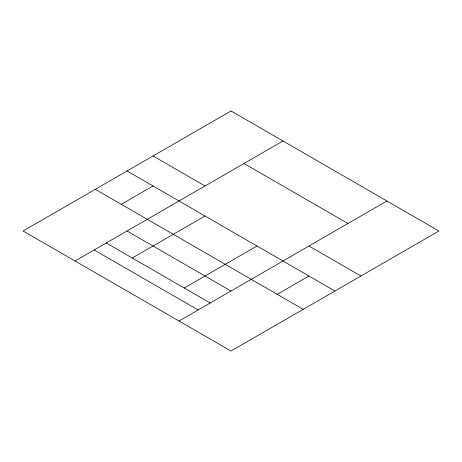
<?xml version="1.0" encoding="UTF-8"?>
<svg xmlns="http://www.w3.org/2000/svg" width="462" height="462" viewBox="0 0 462 462"><rect width="100%" height="100%" fill="white"/><g stroke="black" fill="none" stroke-linecap="round" stroke-linejoin="round"><path stroke-width="0.69" d="M121.298 204.314L153.037 185.99M75.075 261.007L282.975 140.979M132.248 258.004L205.013 215.997M184.222 288.017L256.988 246.003M179.025 321.021L386.925 200.993M277.223 294.334L308.963 276.01M243.994 163.484L347.944 223.498M153.037 155.983L205.013 185.99M308.963 246.003L360.938 276.01M127.05 170.986L334.95 291.014M95.311 189.31L303.211 309.338M127.05 231L231 291.014M106.26 243L210.21 303.02M94.202 249.965L198.152 309.979M231 110.972L23.1 231L231 351.028L438.9 231L231 110.972"/></g></svg>
